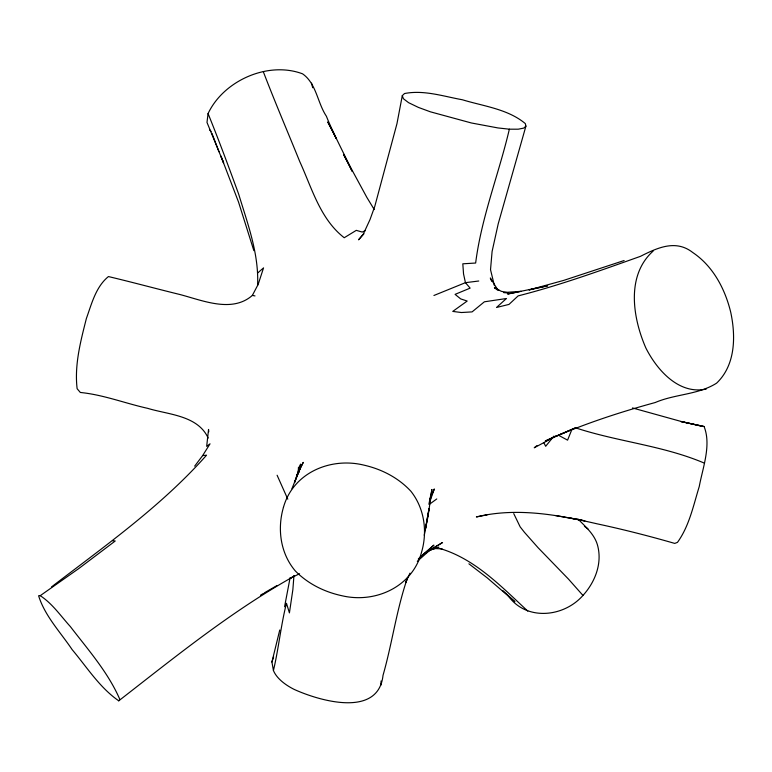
<?xml version="1.0" encoding="UTF-8"?>
<svg xmlns="http://www.w3.org/2000/svg" width="772" height="772" viewBox="0 0 772 772"><rect width="100%" height="100%" fill="white"/><g stroke="black" fill="none" stroke-linecap="round" stroke-linejoin="round"><path stroke-width="1.16" d="M257.587 285.524C259.064 253.978 247.706 223.957 238.712 194.255C228.869 167.225 218.862 140.243 208.073 113.581C223.59 80.558 268.077 60.814 302.585 73.842C316.443 83.521 317.379 102.753 326.373 116.205C333.909 135.042 343.791 152.76 352.119 171.23L343.608 154.554L366.835 197.362L374.246 209.559M298.494 471.788L298.532 467.147L298.291 473.236M293.958 575.516L292.868 589.605L289.423 612.891L286.46 603.279C280.844 625.445 278.711 648.258 273.433 670.511A46.735 23.585 13.6 0 0 294.132 689.386C319.261 700.841 378.396 718.23 383.028 675.326C392.272 643.008 396.557 609.378 407.587 577.601L405.599 582.657L409.961 573.152M380.905 685.121L381.088 680.981M208.073 113.581L206.993 122.43L223.639 162.998L220.908 156.079L238.538 202.071L253.853 250.649M487.2 514.818L476.392 516.941C516.42 507.243 557.741 514.712 597.123 523.831C623.216 529.418 649.107 536.019 674.738 543.411L677.469 542.369C689.28 526.031 693.391 505.515 699.249 486.534C702.761 467.591 711.504 445.135 704.074 426.511L680.875 421.522L704.074 426.511M290.079 577.89L284.569 606.744M494.418 285.669L490.519 269.689L492.092 251.489L498.21 223.832L525.915 126.125L525.317 123.588C507.841 108.987 483.523 106.218 462.332 99.752C443.417 96.346 423.818 89.726 404.518 93.537L402.289 95.66L396.953 123.713L374.767 206.442L370.039 219.509L363.284 234.167L358.555 239.812L363.94 233.791M424.243 535.257L428.113 515.821L431.934 489.487L428.942 504L434.327 488.965L429.55 499.677M298.889 472.319L300.588 464.107L294.557 482.471L300.212 468.179L303.251 462.38L296.525 476.266L300.212 468.179L291.932 488.715M273.433 670.511L271.918 662.029L279.763 630M525.915 126.125L523.763 128.104L518.234 129.194L509.356 129.185C498.876 173.951 481.41 217.299 475.648 263.03L462.814 263.812L463.538 273.925L465.439 282.668L470.138 288.13L455.075 294.364L460.691 298.899L467.185 301.051L452.739 311.415L461.405 312.525L472.078 311.898L484.382 301.804L506.442 298.513L496.512 307.478L508.989 304.409L518.137 295.888C559.71 285.341 600.027 270.692 640.384 256.372C657.136 247.947 675.654 239.059 692.802 252.55C713.096 266.195 725.101 289.017 730.737 312.303C735.861 336.245 735.591 365.098 716.599 383.153C698.216 394.83 675.056 393.971 655.216 402.53C617.687 412.769 580.785 425.015 545.293 441.005L556.11 435.987M271.918 662.029L273.616 656.827M571.627 430.139L567.574 440.146L558.658 435.34M208.189 438.071C197.767 415.336 168.672 414.738 147.703 408.349C125.18 403.341 103.39 394.762 80.336 392.465L77.132 388.721C74.315 365.011 80.597 341.33 86.377 318.508C91.665 303.801 95.796 286.846 108.427 276.559C132.186 282.195 155.838 288.622 179.577 294.431C202.389 300.327 231.899 313.326 252.367 295.415L258.215 284.25L263.551 267.884L257.607 273.027M194.66 466.153L202.64 455.596L210.032 443.823L206.674 446.37L208.546 429.454L208.778 431.789M508.063 595.608C526.031 621.199 563.647 617.446 582.966 595.444C594.845 582.349 602.131 564.197 597.866 546.518C595.183 534.813 585.88 527.141 577.938 518.948M553.91 436.112L545.679 446.284L543.835 442.703M118.734 700.812L119.872 699.49C108.186 672.431 88.182 649.841 70.387 626.623C60.766 616.017 52.38 603.579 40.231 595.675L38.6 595.752C44.853 615.969 60.515 632.268 72.172 649.657C86.918 667.182 99.675 687.649 118.734 700.812C175.447 656.75 231.61 611.038 294.547 575.989L289.867 578.45L299.575 573.741M653.199 251.016C625.851 275.421 632.731 317.939 645.884 348.037C657.02 370.077 678.877 394.936 706.264 389.059M417.305 561.302L430.371 549.76L442.568 542.504L422.902 554.624L418.279 559.131L433.893 545.128L422.902 554.624L430.371 549.76M51.55 586.894C105.31 545.611 161.348 506.171 206.568 455.171L202.64 455.596M536.936 445.608L534.234 447.779L556.187 436.035M429.213 504.444L436.759 498.953M40.231 595.675L78.705 568.607L115.24 540.989L112.49 540.718M260.511 595.193L263.445 593.407M264.42 592.809L277.129 585.466M575.304 427.958L556.959 435.852L575.121 427.958M365.252 230.683L362.213 232.054L356.288 230.355L344.225 237.737C320.187 219.084 311.956 188.223 299.806 161.705C287.666 131.742 274.928 102.01 263.358 71.815M433.922 295.483L465.439 282.668L478.765 281.008M624.114 260.531L563.657 280.41L529.061 289.934L547.647 285.814M429.367 550.339L438.911 547.223L429.3 550.359M540.323 287.3L547.29 285.881M541.211 287.126L507.667 294.026L521.061 291.324L503.643 292.54L507.223 292.926M434.858 548.554L442.086 548.873M509.356 129.185L497.969 127.94L471.364 122.97L430.419 111.824L418.414 107.414L408.571 102.666L403.409 98.719L402.289 95.66M555.348 515.522L584.896 520.839L569.591 517.867M252.367 295.415L255.001 295.917M440.088 548.554C475.166 558.976 501.636 586.884 527.787 611.106M702.018 426.298L681.493 421.56L632.48 407.944M508.825 292.906L501.327 291.314L494.427 287.802L496.299 289.056M704.469 463.171C663.389 445.647 618.401 441.835 576.25 428.064M584.414 526.301L587.946 528.849M468.903 563.811L487.151 577.803L514.905 601.745L502.794 590.58M499.146 290.426L495.46 287.425L497.429 290.127M209.55 129.802L211.103 131.423M582.966 595.444L568.443 579.058L538.074 547.705L524.449 532.323L520.164 526.88L513.737 513.592M497.689 289.674L490.326 277.988L491.629 281.249M277.109 475.243L287.792 499.175M211.943 133.353L218.997 151.727M311.55 83.115L312.689 87.728M428.991 508.873L425.14 530.567L428.991 508.873M283.421 507.436C277.1 529.119 280.468 553.563 295.387 571.029C308.202 584.028 324.858 592.172 342.614 595.887C375.974 603.482 412.711 586.45 421.618 551.98C427.611 531.329 424.388 508.198 410.82 491.166C398.313 477.733 381.677 469.154 363.882 465.12C330.561 456.966 293.022 472.734 283.421 507.436M333.436 132.533L327.753 121.928L336.225 138.516L333.436 132.533"/></g></svg>
